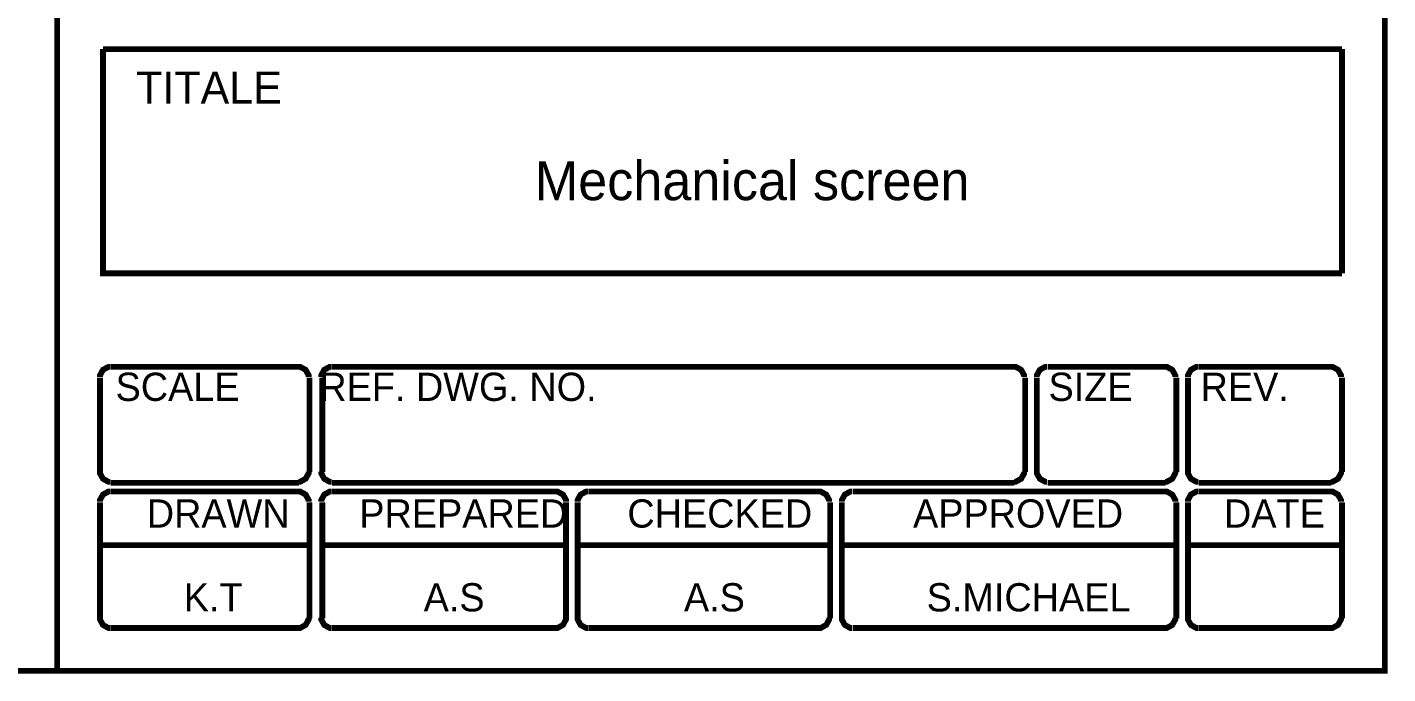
# Model space of a CAD drawing. Extents: x -2.4 to 13.4, y -16 to -5.
# Drawn here: x 11.056 to 13.382, y -15.972 to -14.866 of the extents above; entities that cross this region are included whole.
import ezdxf

# ---------------------------------------------------------------- set-up
doc = ezdxf.new("R2010")
doc.units = 0
doc.header["$MEASUREMENT"] = 0

msp = doc.modelspace()

# ---------------------------------------------------------------- linework, layer by layer
at = {"color": 0, "const_width": 0.01}
msp.add_lwpolyline([(13.37703, -4.98382), (-2.42132, -4.98382), (-2.42132, -15.96717), (13.37703, -15.96717), (13.37703, -4.98382)], close=True, dxfattribs=at)
for points in [[(11.107, -15.96717), (11.107, -4.98382)], [(13.30367, -14.90386), (11.18535, -14.90386)], [(13.30367, -15.28715), (11.18535, -15.28715), (11.18535, -14.90386)], [(13.30367, -14.90386), (13.30367, -15.28715)], [(11.19782, -15.4472), (11.19474, -15.4472), (11.18546, -15.4523), (11.18035, -15.46158), (11.18035, -15.46467)], [(11.52036, -15.4472), (11.1987, -15.4472)], [(11.53702, -15.46467), (11.53702, -15.46158), (11.53186, -15.4523), (11.52259, -15.4472), (11.51949, -15.4472)], [(11.57618, -15.4472), (11.57304, -15.4472), (11.56377, -15.4523), (11.55867, -15.46158), (11.55867, -15.46467)], [(12.74367, -15.4472), (11.577, -15.4472)], [(12.76033, -15.46467), (12.76033, -15.46158), (12.75517, -15.4523), (12.7459, -15.4472), (12.74286, -15.4472)], [(12.7995, -15.4472), (12.79641, -15.4472), (12.78713, -15.4523), (12.78203, -15.46158), (12.78203, -15.46467)], [(13.00203, -15.4472), (12.80031, -15.4472)], [(13.01868, -15.46467), (13.01868, -15.46158), (13.01353, -15.4523), (13.00425, -15.4472), (13.00116, -15.4472)], [(13.05785, -15.4472), (13.05471, -15.4472), (13.04543, -15.4523), (13.04033, -15.46158), (13.04033, -15.46467)], [(13.28534, -15.4472), (13.05867, -15.4472)], [(13.30199, -15.46467), (13.30199, -15.46158), (13.29684, -15.4523), (13.28756, -15.4472), (13.28452, -15.4472)], [(11.18035, -15.46549), (11.18035, -15.62716)], [(11.53864, -15.46549), (11.53864, -15.62716)], [(11.56035, -15.46549), (11.56035, -15.62716)], [(12.76201, -15.46549), (12.76201, -15.62716)], [(12.78203, -15.46549), (12.78203, -15.62716)], [(13.02036, -15.46549), (13.02036, -15.62716)], [(13.04033, -15.46549), (13.04033, -15.62716)], [(13.30367, -15.46549), (13.30367, -15.62716)], [(11.18035, -15.62635), (11.18035, -15.62939), (11.18546, -15.63866), (11.19474, -15.64382), (11.19782, -15.64382)], [(11.51949, -15.64382), (11.52259, -15.64382), (11.53186, -15.63866), (11.53702, -15.62939), (11.53702, -15.62635)], [(11.55867, -15.62635), (11.55867, -15.62939), (11.56377, -15.63866), (11.57304, -15.64382), (11.57618, -15.64382)], [(12.74286, -15.64382), (12.7459, -15.64382), (12.75517, -15.63866), (12.76033, -15.62939), (12.76033, -15.62635)], [(12.78203, -15.62635), (12.78203, -15.62939), (12.78713, -15.63866), (12.79641, -15.64382), (12.7995, -15.64382)], [(13.00116, -15.64382), (13.00425, -15.64382), (13.01353, -15.63866), (13.01868, -15.62939), (13.01868, -15.62635)], [(13.04033, -15.62635), (13.04033, -15.62939), (13.04543, -15.63866), (13.05471, -15.64382), (13.05785, -15.64382)], [(13.28452, -15.64382), (13.28756, -15.64382), (13.29684, -15.63866), (13.30199, -15.62939), (13.30199, -15.62635)], [(11.52036, -15.6455), (11.1987, -15.6455)], [(12.74367, -15.6455), (11.577, -15.6455)], [(13.00203, -15.6455), (12.80031, -15.6455)], [(13.28534, -15.6455), (13.05867, -15.6455)], [(11.19782, -15.66053), (11.19474, -15.66053), (11.18546, -15.66563), (11.18035, -15.67491), (11.18035, -15.678)], [(11.18035, -15.67887), (11.18035, -15.87716)], [(11.52036, -15.66053), (11.1987, -15.66053)], [(11.53702, -15.678), (11.53702, -15.67491), (11.53186, -15.66563), (11.52259, -15.66053), (11.51949, -15.66053)], [(11.53864, -15.67887), (11.53864, -15.87716)], [(11.57618, -15.66053), (11.57304, -15.66053), (11.56377, -15.66563), (11.55867, -15.67491), (11.55867, -15.678)], [(11.56035, -15.67887), (11.56035, -15.87716)], [(11.96036, -15.66053), (11.577, -15.66053)], [(11.97702, -15.678), (11.97702, -15.67491), (11.97186, -15.66563), (11.96259, -15.66053), (11.95949, -15.66053)], [(11.97702, -15.67887), (11.97702, -15.87716)], [(12.0145, -15.66053), (12.01135, -15.66053), (12.00207, -15.66563), (11.99697, -15.67491), (11.99697, -15.678)], [(11.99697, -15.67887), (11.99697, -15.87716)], [(12.41034, -15.66053), (12.01532, -15.66053)], [(12.42699, -15.678), (12.42699, -15.67491), (12.42184, -15.66563), (12.41256, -15.66053), (12.40952, -15.66053)], [(12.42867, -15.67887), (12.42867, -15.87716)], [(12.46616, -15.66053), (12.46307, -15.66053), (12.45379, -15.66563), (12.44869, -15.67491), (12.44869, -15.678)], [(12.44869, -15.67887), (12.44869, -15.87716)], [(13.00203, -15.66053), (12.46698, -15.66053)], [(13.01868, -15.678), (13.01868, -15.67491), (13.01353, -15.66563), (13.00425, -15.66053), (13.00116, -15.66053)], [(13.02036, -15.67887), (13.02036, -15.87716)], [(13.05785, -15.66053), (13.05471, -15.66053), (13.04543, -15.66563), (13.04033, -15.67491), (13.04033, -15.678)], [(13.04033, -15.67887), (13.04033, -15.87716)], [(13.28534, -15.66053), (13.05867, -15.66053)], [(13.30199, -15.678), (13.30199, -15.67491), (13.29684, -15.66563), (13.28756, -15.66053), (13.28452, -15.66053)], [(13.30367, -15.67887), (13.30367, -15.87716)], [(11.53864, -15.75216), (11.18035, -15.75216)], [(11.97702, -15.75216), (11.56035, -15.75216)], [(12.42867, -15.75216), (11.99697, -15.75216)], [(13.02036, -15.75216), (12.44869, -15.75216)], [(13.30367, -15.75216), (13.04033, -15.75216)], [(11.18035, -15.87635), (11.18035, -15.87939), (11.18546, -15.88866), (11.19474, -15.89382), (11.19782, -15.89382)], [(11.51949, -15.89382), (11.52259, -15.89382), (11.53186, -15.88866), (11.53702, -15.87939), (11.53702, -15.87635)], [(11.55867, -15.87635), (11.55867, -15.87939), (11.56377, -15.88866), (11.57304, -15.89382), (11.57618, -15.89382)], [(11.95949, -15.89382), (11.96259, -15.89382), (11.97186, -15.88866), (11.97702, -15.87939), (11.97702, -15.87635)], [(11.99697, -15.87635), (11.99697, -15.87939), (12.00207, -15.88866), (12.01135, -15.89382), (12.0145, -15.89382)], [(12.40952, -15.89382), (12.41256, -15.89382), (12.42184, -15.88866), (12.42699, -15.87939), (12.42699, -15.87635)], [(12.44869, -15.87635), (12.44869, -15.87939), (12.45379, -15.88866), (12.46307, -15.89382), (12.46616, -15.89382)], [(13.00116, -15.89382), (13.00425, -15.89382), (13.01353, -15.88866), (13.01868, -15.87939), (13.01868, -15.87635)], [(13.04033, -15.87635), (13.04033, -15.87939), (13.04543, -15.88866), (13.05471, -15.89382), (13.05785, -15.89382)], [(13.28452, -15.89382), (13.28756, -15.89382), (13.29684, -15.88866), (13.30199, -15.87939), (13.30199, -15.87635)], [(11.52036, -15.89382), (11.1987, -15.89382)], [(11.96036, -15.89382), (11.577, -15.89382)], [(12.41034, -15.89382), (12.01532, -15.89382)], [(13.00203, -15.89382), (12.46698, -15.89382)], [(13.28534, -15.89382), (13.05867, -15.89382)]]:
    msp.add_lwpolyline(points, dxfattribs=at)

# ---------------------------------------------------------------- texts
at = {"color": 0}
for s, height, p in [('TITALE', 0.055, (11.242, -14.99718)), ('Mechanical screen', 0.0666667, (11.92367, -15.16218)), ('SCALE', 0.048333, (11.207, -15.50551)), ('REF. DWG. NO.', 0.0483333, (11.55534, -15.50551)), ('SIZE', 0.048333, (12.802, -15.50551)), ('REV.', 0.048333, (13.062, -15.50551)), ('DRAWN ', 0.048333, (11.26034, -15.72218)), ('PREPARED', 0.048333, (11.62367, -15.72218)), ('CHECKED', 0.048333, (12.082, -15.72218)), ('APPROVED', 0.048333, (12.57034, -15.72218)), ('DATE', 0.048333, (13.102, -15.72218)), ('K.T', 0.048333, (11.32367, -15.86551)), ('A.S', 0.048333, (11.73367, -15.86551)), ('A.S', 0.048333, (12.17867, -15.86551)), ('S.MICHAEL', 0.048333, (12.59367, -15.86551))]:
    msp.add_text(s, height=height, dxfattribs=at).set_placement(p)

doc.saveas('drawing.dxf')
